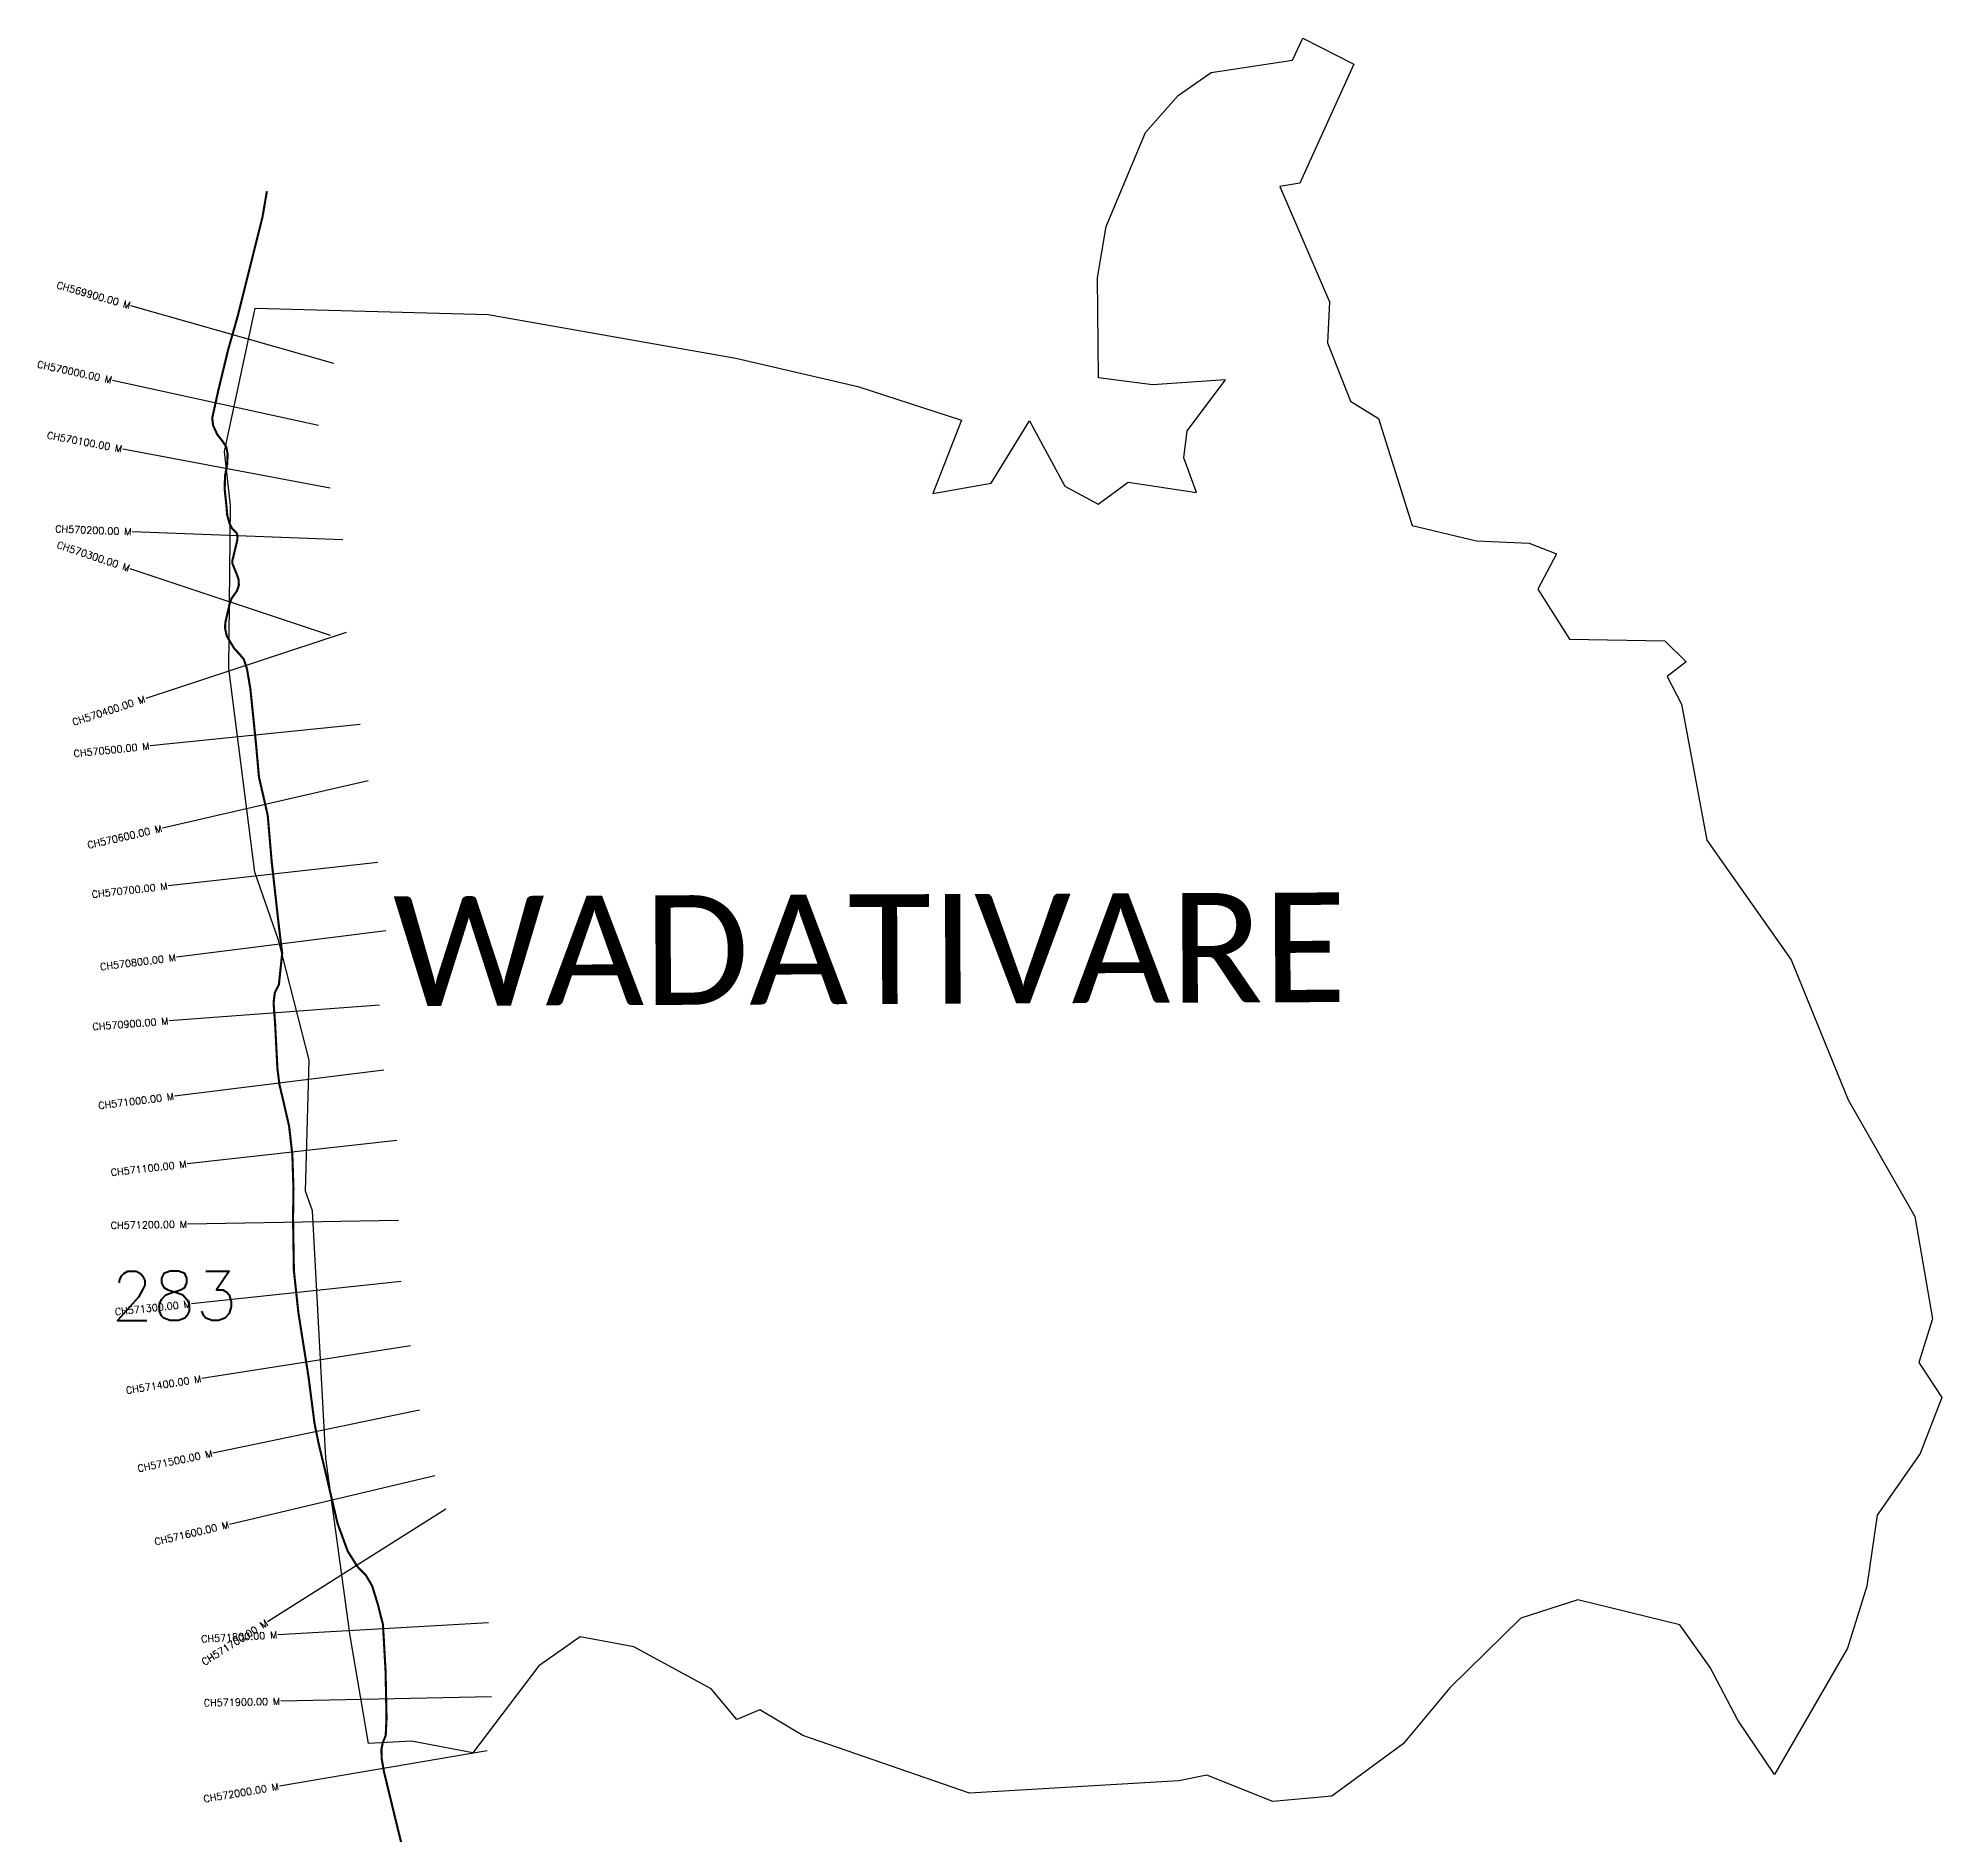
# Model space of a CAD drawing. Header units: metres. Extents: x 321579 to 324287, y 1841156 to 1845971.
# Drawn here: x 321579 to 324287, y 1843413 to 1845971 of the extents above; entities that cross this region are included whole.
import ezdxf
from ezdxf.enums import TextEntityAlignment as Align

# ---------------------------------------------------------------- set-up
doc = ezdxf.new("R2010")
doc.units = ezdxf.units.M
for name, color, linetype in [('CS', 134, 'Continuous'), ('CSMark', 6, 'Continuous'), ('NATURALLY PROTECTED', 3, 'Continuous'), ('VILLAGE NAME', 250, 'Continuous')]:
    doc.layers.add(name, color=color, linetype=linetype)
doc.styles.get("Standard").update_dxf_attribs({"font": 'simplex.shx'})

msp = doc.modelspace()

# ---------------------------------------------------------------- linework, layer by layer
at = {"color": 6, "flags": 128}
for points in [[(323450.2, 1845933.9), (323373.5, 1845764.5), (323345.1, 1845759.9), (323415.7, 1845595.8), (323412.7, 1845537.3), (323445.5, 1845454.4), (323485.4, 1845429.7), (323533.3, 1845277.3), (323624.6, 1845255.7), (323699.7, 1845252.4), (323738.7, 1845237), (323712, 1845187.1), (323757.1, 1845115.7), (323892.4, 1845113.2), (323923.2, 1845083.4), (323895.9, 1845062.5), (323916.2, 1845023.1), (323952.6, 1844829.8), (324072.3, 1844659.5), (324153.2, 1844460.5), (324248.1, 1844294.3), (324273.2, 1844148.7), (324253.7, 1844086.5), (324286.8, 1844036.8), (324255.7, 1843957.3), (324194.6, 1843869.4), (324179.8, 1843768.4), (324152.3, 1843680.2), (324048.4, 1843500.4), (323996.6, 1843577.9), (323957.1, 1843652.7), (323913.9, 1843713.2), (323769.1, 1843748.9), (323687.6, 1843723), (323586.7, 1843623.7), (323520.6, 1843544.1), (323418.8, 1843469.7), (323335.1, 1843462.1), (323241.1, 1843499.4), (323201.4, 1843491.2), (322903.8, 1843473.8), (322666.4, 1843555.8), (322605.3, 1843592.3), (322572.5, 1843578.8), (322536.3, 1843622.3), (322426, 1843682.1), (322349.6, 1843696.3), (322290.8, 1843655), (322197, 1843531.4), (322109.8, 1843547.9), (322048.8, 1843544.3), (322022.5, 1843697.9), (321988.2, 1843950.7), (321968.9, 1844302.5), (321959.2, 1844330.4), (321964.5, 1844516.6), (321920.7, 1844687.5), (321887, 1844784.1), (321850.1, 1845074.1), (321852.4, 1845305.8), (321843.9, 1845382.7), (321887.4, 1845586.5), (322219, 1845577.8), (322571.2, 1845515.5), (322744.7, 1845475.1), (322892.1, 1845427.4), (322851.4, 1845323), (322934.5, 1845337.6), (322988.8, 1845426.2), (323039.3, 1845333.5), (323086.4, 1845308), (323129.1, 1845339), (323226.3, 1845324.2), (323208.6, 1845373.8), (323213.4, 1845412.3), (323267.6, 1845484.7), (323163.8, 1845477.7), (323087, 1845487.6), (323085.6, 1845629.6), (323098.1, 1845702.7), (323153.9, 1845836.8), (323200.2, 1845889.4), (323247.4, 1845922), (323363.1, 1845939.5), (323377.7, 1845971)], [(323377.7, 1845971), (323450.2, 1845933.9)]]:
    msp.add_lwpolyline(points, dxfattribs=at)
at = {"layer": 'CS'}
for p, q in [((321999.4, 1845507.9), (321710.9, 1845590.1)), ((321977.7, 1845419.9), (321684.6, 1845483.9)), ((321994, 1845330.5), (321699.2, 1845386)), ((322012.3, 1845257.1), (321712.5, 1845268.6)), ((321994.5, 1845121.1), (321709.9, 1845216)), ((322016.8, 1845125), (321731.8, 1845031.4)), ((322036.7, 1844994.4), (321738.2, 1844963.9)), ((322048.1, 1844914), (321755.7, 1844846.9)), ((322062.1, 1844797.8), (321763.9, 1844764.6)), ((322073.2, 1844700.6), (321775.6, 1844663.1)), ((322064.4, 1844595), (321765.2, 1844572.5)), ((322070.6, 1844502.6), (321773, 1844465.4)), ((322089.1, 1844402.6), (321790.9, 1844369.1)), ((322091.5, 1844288.4), (321791.5, 1844283.4)), ((322095.1, 1844201.9), (321796.8, 1844170.2)), ((322108.3, 1844110.5), (321811.9, 1844063.7)), ((322121.2, 1844018.6), (321827.5, 1843957.7)), ((322142.9, 1843925.2), (321850.9, 1843856.3)), ((322158.7, 1843878.1), (321905.1, 1843717.7)), ((322219.4, 1843716.1), (321919.9, 1843699.3)), ((322223.8, 1843611), (321923.9, 1843604.6)), ((322217.7, 1843534.2), (321922, 1843483.8))]:
    msp.add_line(p, q, dxfattribs=at)
at = {"layer": 'NATURALLY PROTECTED', "const_width": 3, "flags": 128}
msp.add_lwpolyline([(321904.2, 1845753), (321898, 1845716.6), (321862.5, 1845574.7), (321849.2, 1845528), (321834.9, 1845468.7), (321826.4, 1845430.1), (321827.7, 1845419.8), (321833.6, 1845406.9), (321841.4, 1845397), (321846.5, 1845389.2), (321848.3, 1845379.4), (321847.9, 1845365.2), (321844.6, 1845347.9), (321844.2, 1845328.5), (321846.6, 1845305.9), (321847.8, 1845292), (321851.1, 1845280.2), (321854.6, 1845273.5), (321860.6, 1845267.6), (321862.4, 1845263.4), (321862.2, 1845257.2), (321860.4, 1845249.3), (321855.1, 1845227.6), (321855.2, 1845223.3), (321857.9, 1845216.5), (321861.9, 1845206.8), (321864, 1845200.5), (321864.3, 1845192.5), (321861.6, 1845184.4), (321853.8, 1845173.4), (321850.9, 1845164.7), (321845, 1845138.7), (321844.8, 1845130.9), (321847.1, 1845120.3), (321857.4, 1845103), (321865.6, 1845094), (321871.4, 1845087), (321875.9, 1845073.3), (321880.8, 1845044.4), (321888.8, 1844965.9), (321892.9, 1844919.7), (321905.4, 1844865.1), (321911, 1844799.4), (321921.7, 1844703.5), (321926, 1844669.1), (321921.3, 1844624.4), (321915.5, 1844612.9), (321913.7, 1844598.3), (321915.9, 1844568.5), (321919.2, 1844504.7), (321922.1, 1844481.8), (321928.5, 1844454.8), (321935.8, 1844422.8), (321940.4, 1844382.5), (321942, 1844333.9), (321941.4, 1844291.8), (321942.6, 1844217.3), (321949, 1844157.5), (321963.4, 1844066.3), (321972, 1843999.5), (321977.9, 1843970.8), (321986.4, 1843935.5), (322004.8, 1843857.3), (322019.2, 1843818), (322033, 1843796.2), (322045.1, 1843783.7), (322053.9, 1843768.8), (322061.9, 1843742.9), (322069.3, 1843713.7), (322073, 1843647.9), (322074.4, 1843580.3), (322073.2, 1843555.9), (322069.1, 1843545.8), (322067.1, 1843536.1), (322067.5, 1843523), (322070.6, 1843505), (322086.1, 1843440.9), (322102, 1843375.7)], dxfattribs=at)

# ---------------------------------------------------------------- texts
at = {"insert": (321682.5, 1844216.4), "char_height": 70, "attachment_point": 1}
msp.add_mtext_dynamic_manual_height_columns('283', width=95.172, gutter_width=1, heights=[0], dxfattribs=at)
at = {"layer": 'CSMark'}
for s, rotation, p in [('CH569900.00 M', 344.0992, (321709.9, 1845590.3)), ('CH570000.00 M', 347.6696, (321683.7, 1845484.1)), ('CH570100.00 M', 349.3344, (321698.2, 1845386.2)), ('CH570200.00 M', 357.7989, (321711.5, 1845268.6)), ('CH570300.00 M', 341.5551, (321708.9, 1845216.3)), ('CH570400.00 M', 18.1862, (321730.8, 1845031)), ('CH570500.00 M', 5.8374, (321737.2, 1844963.8)), ('CH570600.00 M', 12.9218, (321754.7, 1844846.7)), ('CH570700.00 M', 6.3537, (321762.9, 1844764.5)), ('CH570800.00 M', 7.1689, (321774.6, 1844663)), ('CH570900.00 M', 4.2984, (321764.2, 1844572.4)), ('CH571000.00 M', 7.1277, (321772, 1844465.3)), ('CH571100.00 M', 6.4029, (321789.9, 1844369)), ('CH571200.00 M', 0.9448, (321790.5, 1844283.4)), ('CH571300.00 M', 6.066, (321795.8, 1844170.1)), ('CH571400.00 M', 8.9626, (321810.9, 1844063.6)), ('CH571500.00 M', 11.7081, (321826.5, 1843957.5)), ('CH571600.00 M', 13.2863, (321850, 1843856.1)), ('CH571800.00 M', 3.2113, (321918.9, 1843699.2)), ('CH571700.00 M', 32.3092, (321904.3, 1843717.2)), ('CH571900.00 M', 1.2195, (321922.9, 1843604.6)), ('CH572000.00 M', 9.6784, (321921, 1843483.6))]:
    msp.add_text(s, height=10, rotation=rotation, dxfattribs=at).set_placement(p, align=Align.MIDDLE_RIGHT)
at = {"layer": 'VILLAGE NAME', "insert": (322083.2, 1844749.7), "char_height": 155.989, "attachment_point": 1, "rotation": 0.2435}
msp.add_mtext_dynamic_manual_height_columns('{\\fCalibri|b0|i0|c0|p34;WADATIVARE}', width=3672.639, gutter_width=779.9, heights=[0], dxfattribs=at)

doc.saveas('drawing.dxf')
